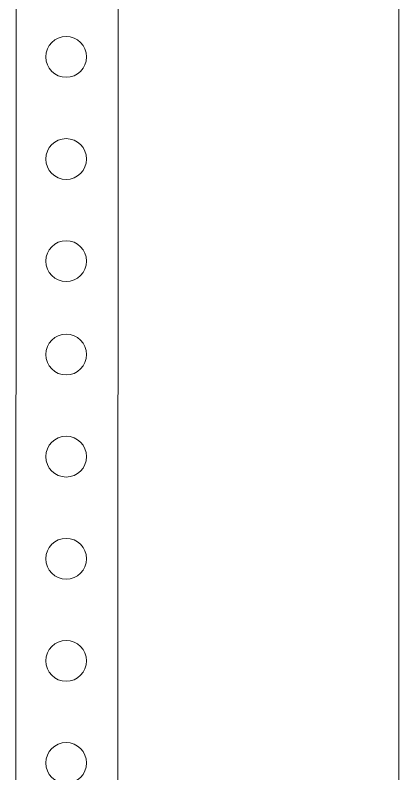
# Model space of a CAD drawing. Header units: millimetres. Extents: x 1880 to 4113, y 771 to 2990.
# Drawn here: x 3246.2 to 3321.4, y 1575.4 to 1724 of the extents above; entities that cross this region are included whole.
import ezdxf

# ---------------------------------------------------------------- set-up
doc = ezdxf.new("R2010")
doc.units = ezdxf.units.MM
doc.layers.add('002-PI-Kabelska kanalica', color=150, linetype='Continuous')
doc.layers.add('004-PI-DIN Šina', color=3, linetype='Continuous')

msp = doc.modelspace()

# ---------------------------------------------------------------- linework, layer by layer
at = {"layer": '002-PI-Kabelska kanalica', "color": 0, "linetype": 'ByBlock', "lineweight": 0}
msp.add_line((3321.45, 2624.72), (3321.45, 1193.72), dxfattribs=at)
at = {"layer": '004-PI-DIN Šina', "color": 0, "linetype": 'ByBlock', "lineweight": 0}
for p, q in [((3246.71, 2621.13), (3246.2, 1193.72)), ((3266.2, 1193.72), (3266.71, 2621.13))]:
    msp.add_line(p, q, dxfattribs=at)
at = {"layer": '004-PI-DIN Šina', "color": 0, "linetype": 'ByBlock', "lineweight": 0, "ltscale": 0.01}
for centre in [(3256.2, 1715.79), (3256.2, 1695.79), (3256.2, 1675.79), (3256.2, 1657.49), (3256.2, 1637.49), (3256.2, 1637.49), (3256.2, 1617.49), (3256.2, 1597.49), (3256.2, 1577.49)]:
    msp.add_circle(centre, 4, dxfattribs=at)

doc.saveas('drawing.dxf')
